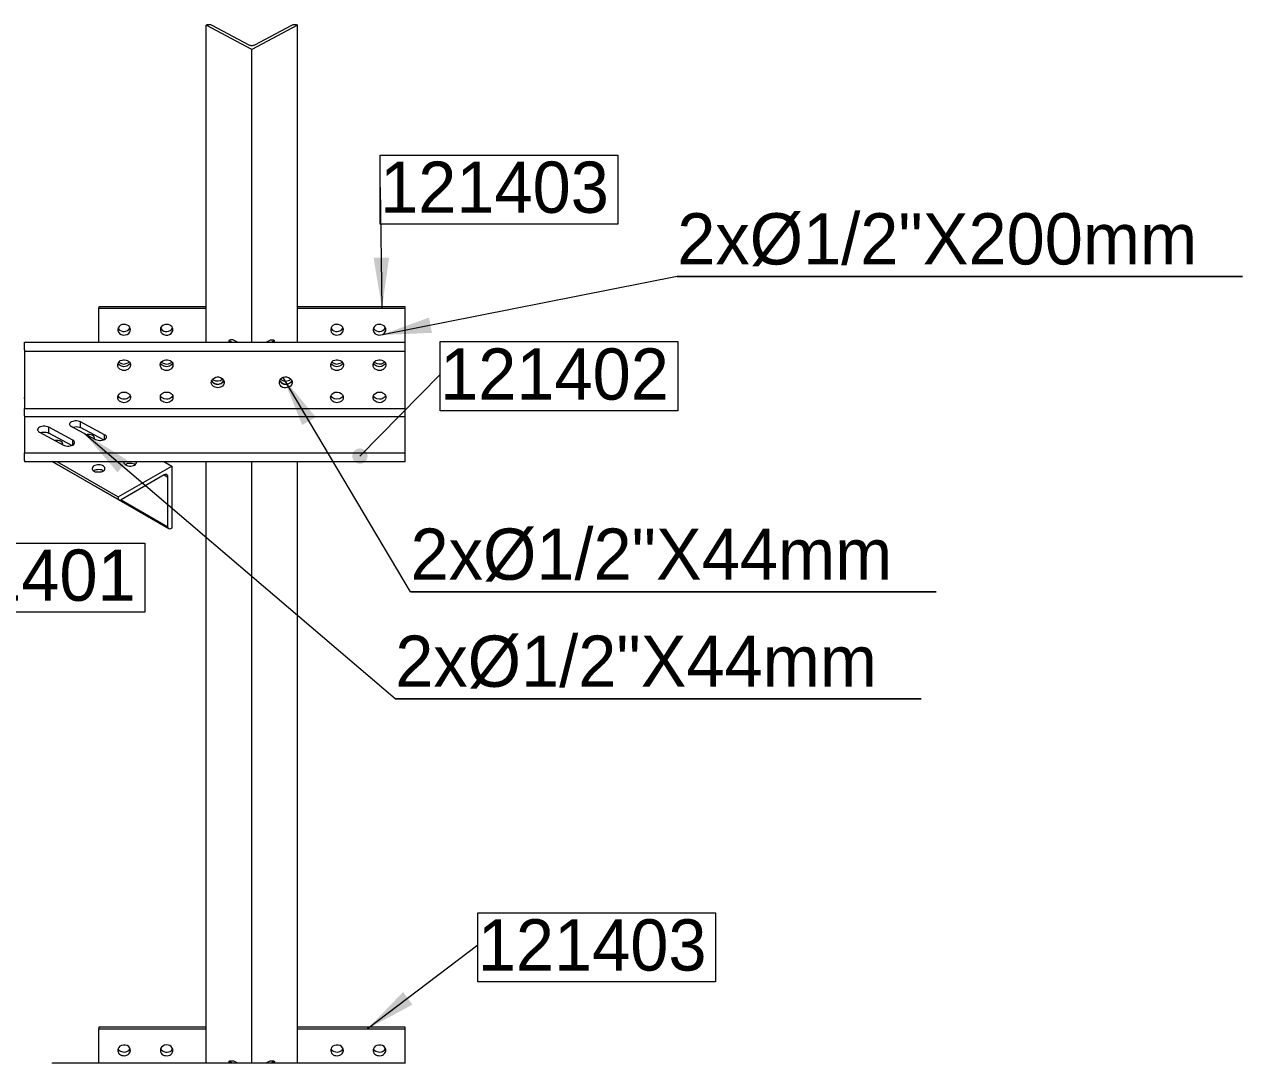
# Model space of a CAD drawing. Header units: inches. Extents: x -7660 to 802, y -193 to 3.
# Drawn here: x 781.316 to 784.434, y -109.325 to -106.663 of the extents above; entities that cross this region are included whole.
import ezdxf

# ---------------------------------------------------------------- set-up
doc = ezdxf.new("R2010")
doc.units = ezdxf.units.IN
doc.header["$MEASUREMENT"] = 0
for name, color, linetype in [('PDF_Geometry', 7, 'Continuous'), ('PDF_Solid Fills', 7, 'Continuous'), ('PDF_Text', 7, 'Continuous')]:
    doc.layers.add(name, color=color, linetype=linetype)
doc.styles.add('PDF Century Gothic', font='GOTHIC.TTF')

# ---------------------------------------------------------------- blocks, each defined once
blk = doc.blocks.new('FGDFH.5')
at = {"layer": 'PDF_Solid Fills', "lineweight": 5}
blk.add_hatch(color=7, dxfattribs=at).paths.add_polyline_path([(5.6769, 2.8643), (5.6836, 2.8601), (5.6911, 2.8584), (5.6986, 2.8601), (5.7053, 2.8643), (5.7094, 2.8709), (5.7111, 2.8784), (5.7094, 2.8868), (5.7053, 2.8926), (5.6986, 2.8968), (5.6911, 2.8984), (5.6836, 2.8968), (5.6769, 2.8926), (5.6728, 2.8859), (5.6711, 2.8784), (5.6728, 2.8709), (5.6769, 2.8643), (5.6911, 2.8784)])
at = {"layer": 'PDF_Geometry', "color": 7, "lineweight": 5}
for points in [[(5.2961, 3.9859), (5.2995, 3.9876), (5.3078, 3.9876), (5.3111, 3.9859), (5.4061, 3.9351), (5.4078, 3.9343), (5.4095, 3.9343), (5.4111, 3.9334), (5.4153, 3.9334), (5.4178, 3.9343), (5.4195, 3.9343), (5.4211, 3.9351), (5.5161, 3.9859), (5.5195, 3.9876), (5.5278, 3.9876), (5.5311, 3.9859)], [(5.4136, 3.9234), (5.2961, 3.9859)], [(5.2961, 3.1709), (5.2961, 3.9859)], [(5.5311, 3.9859), (5.4136, 3.9234)], [(5.5311, 3.1709), (5.5311, 3.9859)], [(5.4136, 3.1709), (5.4136, 3.9234)], [(5.7428, 3.6518), (6.3536, 3.6518)], [(5.7428, 3.4743), (5.7428, 3.6518)], [(6.3536, 3.6518), (6.3536, 3.4743)], [(5.7428, 3.5684), (5.7478, 3.2584)], [(5.7428, 3.5684), (5.7428, 3.5684)], [(6.3536, 3.4743), (5.7428, 3.4743)], [(6.5061, 3.3401), (7.9578, 3.3401), (6.5061, 3.3401), (7.9578, 3.3401), (6.5061, 3.3401), (7.9578, 3.3401), (6.5061, 3.3401), (5.7445, 3.1893)], [(5.2961, 3.2618), (5.0203, 3.2618)], [(5.0203, 3.2618), (5.0203, 3.2584), (5.2961, 3.2584)], [(5.0203, 3.1709), (5.0203, 3.2584)], [(5.807, 3.2618), (5.5311, 3.2618)], [(5.5311, 3.2584), (5.807, 3.2584)], [(5.807, 3.2584), (5.807, 3.2618)], [(5.807, 3.1709), (5.807, 3.2584)], [(5.0703, 3.2076), (5.0695, 3.2043), (5.0695, 3.2018)], [(5.0703, 3.2076), (5.0711, 3.2051)], [(5.1003, 3.1976), (5.1011, 3.2001), (5.102, 3.2034), (5.1011, 3.2059), (5.1003, 3.2093)], [(5.1003, 3.2068), (5.1011, 3.2076)], [(5.2094, 3.1976), (5.2111, 3.2001), (5.2111, 3.2034), (5.2111, 3.2059), (5.2094, 3.2093), (5.2078, 3.2118), (5.2053, 3.2134), (5.2028, 3.2151), (5.1995, 3.2168), (5.192, 3.2168), (5.1886, 3.2159), (5.1853, 3.2143), (5.1828, 3.2126), (5.1794, 3.2076), (5.1786, 3.2043), (5.1786, 3.2018)], [(5.1794, 3.2076), (5.1811, 3.2051)], [(5.2094, 3.2068), (5.2103, 3.2076)], [(5.6169, 3.2076), (5.6161, 3.2043), (5.6161, 3.2018)], [(5.6169, 3.2076), (5.6178, 3.2051)], [(5.6469, 3.2068), (5.6478, 3.2076)], [(5.6469, 3.1976), (5.6478, 3.2001), (5.6486, 3.2034), (5.6478, 3.2059), (5.6469, 3.2093)], [(5.7261, 3.2076), (5.7253, 3.2043), (5.7253, 3.2018)], [(5.7261, 3.2076), (5.7269, 3.2051)], [(5.7561, 3.1976), (5.7578, 3.2001), (5.7578, 3.2034), (5.7578, 3.2059), (5.7561, 3.2093)], [(5.7561, 3.2068), (5.7569, 3.2076)], [(4.8295, 3.1709), (5.807, 3.1709)], [(4.8295, 3.1693), (4.8295, 3.1709)], [(5.3769, 3.1709), (5.3686, 3.1751), (5.3669, 3.1759), (5.3653, 3.1768), (5.3586, 3.1768), (5.3569, 3.1759), (5.3561, 3.1751), (5.3544, 3.1751), (5.3544, 3.1709)], [(5.3619, 3.1709), (5.3544, 3.1751)], [(5.4503, 3.1709), (5.4586, 3.1751), (5.4603, 3.1759), (5.4611, 3.1768), (5.4686, 3.1768), (5.4694, 3.1759), (5.4711, 3.1751), (5.4719, 3.1751)], [(5.4719, 3.1709), (5.4719, 3.1751), (5.4644, 3.1709)], [(5.807, 3.1693), (5.807, 3.1709)], [(4.8295, 3.1518), (4.8295, 3.1484), (5.807, 3.1484)], [(4.8295, 3.1484), (4.8295, 3.0009), (5.807, 3.0009)], [(5.807, 3.1484), (5.807, 3.1518)], [(5.807, 2.9984), (5.807, 3.0009), (5.807, 3.1484)], [(5.0853, 3.1076), (5.082, 3.1084), (5.0786, 3.1093), (5.0753, 3.1109), (5.0728, 3.1126), (5.0711, 3.1151), (5.0703, 3.1168)], [(5.0728, 3.1209), (5.0736, 3.1193)], [(5.0803, 3.1251), (5.0836, 3.1259), (5.087, 3.1259), (5.0911, 3.1251), (5.0936, 3.1243), (5.097, 3.1226), (5.0995, 3.1201), (5.1011, 3.1176), (5.102, 3.1143), (5.102, 3.1118), (5.1011, 3.1084), (5.1003, 3.1059), (5.0953, 3.1009), (5.0928, 3.1001), (5.0894, 3.0984), (5.0853, 3.0984), (5.082, 3.0984), (5.0786, 3.1001)], [(5.1011, 3.1168), (5.1003, 3.1151), (5.0978, 3.1126), (5.0928, 3.1093), (5.0894, 3.1084), (5.0853, 3.1076)], [(5.0961, 3.1184), (5.0986, 3.1209)], [(5.1945, 3.1076), (5.1878, 3.1093), (5.1853, 3.1109), (5.182, 3.1126), (5.1803, 3.1151), (5.1794, 3.1168)], [(5.182, 3.1209), (5.1828, 3.1193)], [(5.1895, 3.1251), (5.1928, 3.1259), (5.197, 3.1259), (5.2003, 3.1251), (5.2036, 3.1243), (5.2061, 3.1226), (5.2086, 3.1201), (5.2103, 3.1176), (5.2111, 3.1143), (5.2111, 3.1118), (5.2103, 3.1084), (5.2094, 3.1059), (5.207, 3.1034), (5.2045, 3.1009), (5.202, 3.1001), (5.1986, 3.0984), (5.1945, 3.0984), (5.1911, 3.0984), (5.1878, 3.1001)], [(5.2103, 3.1168), (5.2094, 3.1151), (5.207, 3.1126), (5.2045, 3.1109), (5.202, 3.1093), (5.1986, 3.1084), (5.1945, 3.1076)], [(5.2053, 3.1184), (5.2078, 3.1209)], [(5.632, 3.1076), (5.6253, 3.1093), (5.622, 3.1109), (5.6195, 3.1126), (5.6178, 3.1151), (5.6169, 3.1168)], [(5.6186, 3.1209), (5.6203, 3.1193)], [(5.627, 3.1251), (5.6303, 3.1259), (5.6336, 3.1259), (5.6403, 3.1243), (5.6436, 3.1226), (5.6469, 3.1176), (5.6486, 3.1143), (5.6486, 3.1118), (5.6478, 3.1084), (5.6469, 3.1059), (5.6445, 3.1034), (5.642, 3.1009), (5.6386, 3.1001), (5.6353, 3.0984), (5.632, 3.0984), (5.6286, 3.0984), (5.6253, 3.1001)], [(5.6478, 3.1168), (5.6469, 3.1151), (5.6445, 3.1126), (5.642, 3.1109), (5.6386, 3.1093), (5.632, 3.1076)], [(5.6428, 3.1184), (5.6453, 3.1209)], [(5.7411, 3.1076), (5.7345, 3.1093), (5.7311, 3.1109), (5.7286, 3.1126), (5.7269, 3.1151), (5.7261, 3.1168)], [(5.7286, 3.1209), (5.7294, 3.1193)], [(5.7361, 3.1251), (5.7395, 3.1259), (5.7428, 3.1259), (5.747, 3.1251), (5.7494, 3.1243), (5.7528, 3.1226), (5.7553, 3.1201), (5.7569, 3.1176), (5.7578, 3.1143), (5.7578, 3.1118), (5.7569, 3.1084), (5.7561, 3.1059), (5.7511, 3.1009), (5.7486, 3.1001), (5.7453, 3.0984), (5.7411, 3.0984), (5.7378, 3.0984), (5.7345, 3.1001)], [(5.7569, 3.1168), (5.7561, 3.1151), (5.7536, 3.1126), (5.7511, 3.1109), (5.7486, 3.1093), (5.7453, 3.1084), (5.7411, 3.1076)], [(5.7519, 3.1184), (5.7544, 3.1209)], [(5.3103, 3.0726), (5.3111, 3.0709), (5.3128, 3.0684), (5.3153, 3.0659), (5.3186, 3.0643), (5.3253, 3.0626), (5.332, 3.0643), (5.3353, 3.0651), (5.3403, 3.0701), (5.3411, 3.0726)], [(5.3261, 3.0626), (5.3195, 3.0643), (5.3161, 3.0659), (5.3136, 3.0676), (5.3111, 3.0701), (5.3103, 3.0726)], [(5.3153, 3.0734), (5.3128, 3.0759)], [(5.3211, 3.0809), (5.3245, 3.0818), (5.3278, 3.0818)], [(5.3411, 3.0726), (5.3403, 3.0701), (5.3386, 3.0676), (5.3361, 3.0659), (5.3328, 3.0643), (5.3295, 3.0634), (5.3261, 3.0626)], [(5.3395, 3.0759), (5.3378, 3.0751)], [(5.4853, 3.0726), (5.4861, 3.0709)], [(5.5011, 3.0626), (5.4978, 3.0634), (5.4936, 3.0643), (5.4886, 3.0676), (5.4861, 3.0701), (5.4853, 3.0726)], [(5.5136, 3.0759), (5.5103, 3.0726), (5.507, 3.0718), (5.5003, 3.0701), (5.4961, 3.0709), (5.4936, 3.0718), (5.4903, 3.0734), (5.4878, 3.0759)], [(7.1711, 2.5301), (5.8211, 2.5301), (7.1711, 2.5301), (5.8211, 2.5301), (5.4936, 3.0801)], [(5.5161, 3.0726), (5.5153, 3.0701), (5.5136, 3.0676), (5.5111, 3.0659), (5.5078, 3.0643), (5.5011, 3.0626)], [(5.5153, 3.0701), (5.5161, 3.0726)], [(5.897, 3.0884), (5.6911, 2.8784)], [(5.897, 3.0884), (5.897, 3.0884)], [(5.0803, 3.0426), (5.0911, 3.0426), (5.0936, 3.0409), (5.097, 3.0393), (5.0995, 3.0368), (5.1011, 3.0343), (5.102, 3.0318), (5.102, 3.0284), (5.1011, 3.0251), (5.1003, 3.0226), (5.0978, 3.0201), (5.0928, 3.0168), (5.0894, 3.0159), (5.0853, 3.0151), (5.082, 3.0159), (5.0786, 3.0168)], [(5.3328, 3.0551), (5.3295, 3.0543), (5.3261, 3.0534), (5.3195, 3.0551)], [(5.627, 3.0426), (5.6336, 3.0426)], [(5.7361, 3.0426), (5.747, 3.0426), (5.7494, 3.0409), (5.7528, 3.0393), (5.7553, 3.0368), (5.7569, 3.0343), (5.7578, 3.0318), (5.7578, 3.0284), (5.7569, 3.0251), (5.7561, 3.0226), (5.7536, 3.0201), (5.7486, 3.0168), (5.7453, 3.0159), (5.7411, 3.0151), (5.7345, 3.0168)], [(4.8295, 3.0276), (4.8278, 3.0276)], [(5.0853, 3.0243), (5.082, 3.0251), (5.0786, 3.0259), (5.0753, 3.0276), (5.0728, 3.0293), (5.0711, 3.0318), (5.0703, 3.0334)], [(5.1011, 3.0334), (5.1003, 3.0318), (5.0978, 3.0293), (5.0928, 3.0259), (5.0894, 3.0251), (5.0853, 3.0243)], [(5.1945, 3.0243), (5.1878, 3.0259), (5.1853, 3.0276), (5.182, 3.0293), (5.1803, 3.0318), (5.1794, 3.0334)], [(5.2103, 3.0334), (5.2094, 3.0318), (5.207, 3.0293), (5.2045, 3.0276), (5.202, 3.0259), (5.1986, 3.0251), (5.1945, 3.0243)], [(5.632, 3.0243), (5.6253, 3.0259), (5.622, 3.0276), (5.6195, 3.0293), (5.6178, 3.0318), (5.6169, 3.0334)], [(5.6386, 3.0168), (5.632, 3.0151), (5.6253, 3.0168)], [(5.6478, 3.0334), (5.6469, 3.0318), (5.6445, 3.0293), (5.642, 3.0276), (5.6386, 3.0259), (5.632, 3.0243)], [(5.7411, 3.0243), (5.7345, 3.0259), (5.7311, 3.0276), (5.7286, 3.0293), (5.7269, 3.0318), (5.7261, 3.0334)], [(5.7569, 3.0334), (5.7561, 3.0318), (5.7536, 3.0293), (5.7511, 3.0276), (5.7486, 3.0259), (5.7453, 3.0251), (5.7411, 3.0243)], [(4.8295, 2.9984), (4.8295, 3.0009)], [(4.8295, 2.9818), (4.8295, 2.9801), (5.807, 2.9801)], [(4.8295, 2.9801), (4.8295, 2.8868), (5.807, 2.8868)], [(5.807, 2.9801), (5.807, 2.9818)], [(5.807, 2.8868), (5.807, 2.9801)], [(4.9511, 2.9059), (4.8919, 2.9376), (4.8919, 2.9526)], [(4.9528, 2.9526), (4.9536, 2.9526)], [(4.9536, 2.9518), (4.9536, 2.9526), (4.9544, 2.9534)], [(4.9711, 2.9526), (4.9736, 2.9518)], [(5.0328, 2.9201), (4.9736, 2.9518), (4.9736, 2.9668)], [(4.8703, 2.9384), (4.8711, 2.9393), (4.8744, 2.9401), (4.8853, 2.9401), (4.8886, 2.9393), (4.8919, 2.9376)], [(4.8736, 2.9376), (4.8736, 2.9384), (4.8744, 2.9401)], [(4.9278, 2.9084), (4.9286, 2.9093), (4.9278, 2.9118), (4.927, 2.9134), (4.922, 2.9168), (4.9195, 2.9176), (4.9161, 2.9184), (4.9086, 2.9184)], [(4.9536, 2.9068), (4.9536, 2.9193)], [(5.782, 2.2551), (7.1319, 2.2551), (5.782, 2.2551), (4.9828, 2.9368)], [(5.0095, 2.9226), (5.0095, 2.9251), (5.0086, 2.9268), (5.0078, 2.9293), (5.0061, 2.9309), (5.0036, 2.9318), (5.0003, 2.9334), (4.997, 2.9343), (4.9903, 2.9343), (4.9878, 2.9334)], [(5.0353, 2.9209), (5.0353, 2.9334)], [(4.8295, 2.8851), (4.8295, 2.8868)], [(5.807, 2.8851), (5.807, 2.8868)], [(4.8295, 2.8668), (4.8295, 2.8643), (5.807, 2.8643)], [(5.2003, 2.6918), (4.9011, 2.8643), (5.0728, 2.7659)], [(4.9128, 2.8643), (5.0703, 2.7734)], [(5.0703, 2.7734), (5.2078, 2.8526), (5.2078, 2.6934)], [(5.0853, 2.8643), (5.0853, 2.8609), (5.0861, 2.8593), (5.0894, 2.8559)], [(5.0878, 2.8568), (5.0894, 2.8576), (5.092, 2.8584), (5.0945, 2.8601), (5.1053, 2.8601), (5.112, 2.8584), (5.1145, 2.8568)], [(5.0894, 2.8559), (5.0928, 2.8543), (5.0953, 2.8534), (5.0995, 2.8526), (5.1028, 2.8526), (5.1061, 2.8534), (5.1095, 2.8543), (5.112, 2.8551), (5.1145, 2.8568), (5.1161, 2.8584), (5.1178, 2.8609), (5.1178, 2.8626), (5.117, 2.8643)], [(5.1878, 2.8643), (5.2078, 2.8526)], [(5.2961, 1.3193), (5.2961, 2.8643)], [(5.4136, 1.3193), (5.4136, 2.8643)], [(5.5311, 1.3193), (5.5311, 2.8643)], [(5.807, 2.8643), (5.807, 2.8668)], [(5.007, 2.8409), (5.0078, 2.8418), (5.0103, 2.8434), (5.0136, 2.8443), (5.017, 2.8443), (5.0203, 2.8451), (5.0245, 2.8443), (5.0278, 2.8443), (5.0328, 2.8409), (5.0336, 2.8409)], [(5.2078, 2.6934), (5.2028, 2.6909), (5.2011, 2.6918), (5.2003, 2.6918), (5.1986, 2.6934), (5.1986, 2.6951), (5.1978, 2.6968), (5.1978, 2.8243), (5.1978, 2.8284), (5.1961, 2.8293), (5.1953, 2.8309), (5.1903, 2.8309), (5.1886, 2.8301), (5.0778, 2.7659)], [(5.1886, 2.8301), (5.1978, 2.8243)], [(5.0703, 2.7734), (5.0703, 2.7693), (5.072, 2.7659), (5.0728, 2.7651), (5.0761, 2.7651), (5.0778, 2.7659), (5.1978, 2.6968)], [(4.5278, 2.6551), (5.1386, 2.6551)], [(5.1386, 2.6551), (5.1386, 2.4776)], [(5.8211, 2.5301), (7.1711, 2.5301), (5.8211, 2.5301), (7.1711, 2.5301)], [(5.1386, 2.4776), (4.5278, 2.4776)], [(5.9936, 1.7051), (6.6044, 1.7051)], [(5.9936, 1.5276), (5.9936, 1.7051)], [(6.6044, 1.7051), (6.6044, 1.5276)], [(5.9936, 1.6218), (5.7103, 1.4068)], [(5.9936, 1.6218), (5.9936, 1.6218)], [(6.6044, 1.5276), (5.9936, 1.5276)], [(5.2961, 1.4109), (5.0203, 1.4109)], [(5.0203, 1.4109), (5.0203, 1.4068), (5.2961, 1.4068)], [(5.807, 1.4109), (5.5311, 1.4109)], [(5.807, 1.4068), (5.807, 1.4109)], [(5.0203, 1.3193), (5.0203, 1.4068)], [(5.5311, 1.4068), (5.807, 1.4068)], [(5.807, 1.3193), (5.807, 1.4068)], [(5.0703, 1.3559), (5.0695, 1.3534), (5.0695, 1.3501), (5.0703, 1.3476), (5.0711, 1.3443), (5.0736, 1.3418), (5.0761, 1.3401), (5.0795, 1.3384), (5.0828, 1.3384), (5.0861, 1.3376), (5.0903, 1.3384), (5.0928, 1.3393), (5.0961, 1.3409), (5.0986, 1.3434), (5.1003, 1.3459), (5.1011, 1.3484), (5.102, 1.3518), (5.1011, 1.3551), (5.1003, 1.3576)], [(5.0703, 1.3559), (5.0711, 1.3534), (5.0736, 1.3518), (5.0761, 1.3493), (5.0795, 1.3484), (5.0861, 1.3468), (5.0903, 1.3476), (5.0928, 1.3484), (5.0961, 1.3501), (5.0986, 1.3526), (5.1003, 1.3551), (5.1011, 1.3559)], [(5.1794, 1.3559), (5.1786, 1.3534), (5.1786, 1.3501), (5.1794, 1.3476), (5.1811, 1.3443), (5.1828, 1.3418), (5.1853, 1.3401), (5.1886, 1.3384), (5.192, 1.3384), (5.1961, 1.3376), (5.1995, 1.3384), (5.2028, 1.3393), (5.2053, 1.3409), (5.2078, 1.3434), (5.2111, 1.3484), (5.2111, 1.3518), (5.2111, 1.3551), (5.2094, 1.3576)], [(5.1794, 1.3559), (5.1811, 1.3534)], [(5.2094, 1.3551), (5.2103, 1.3559)], [(5.6169, 1.3559), (5.6161, 1.3534), (5.6161, 1.3501), (5.6169, 1.3476), (5.6178, 1.3443), (5.6203, 1.3418), (5.6228, 1.3401), (5.6261, 1.3384), (5.6295, 1.3384), (5.6328, 1.3376), (5.6361, 1.3384), (5.6394, 1.3393), (5.6428, 1.3409), (5.6453, 1.3434), (5.6469, 1.3459), (5.6478, 1.3484), (5.6486, 1.3518), (5.6478, 1.3551), (5.6469, 1.3576)], [(5.6169, 1.3559), (5.6178, 1.3534), (5.6203, 1.3518), (5.6228, 1.3493), (5.6328, 1.3468), (5.6394, 1.3484), (5.6428, 1.3501), (5.6453, 1.3526), (5.6469, 1.3551), (5.6478, 1.3559)], [(5.7261, 1.3559), (5.7253, 1.3534), (5.7253, 1.3501), (5.7261, 1.3476), (5.7269, 1.3443), (5.7294, 1.3418), (5.7319, 1.3401), (5.7353, 1.3384), (5.7386, 1.3384), (5.7419, 1.3376), (5.7461, 1.3384), (5.7494, 1.3393), (5.7519, 1.3409), (5.7544, 1.3434), (5.7578, 1.3484), (5.7578, 1.3518), (5.7578, 1.3551), (5.7561, 1.3576)], [(5.7261, 1.3559), (5.7269, 1.3534), (5.7294, 1.3518), (5.7319, 1.3493), (5.7419, 1.3468), (5.7461, 1.3476), (5.7494, 1.3484), (5.7519, 1.3501), (5.7544, 1.3526), (5.7561, 1.3551), (5.7569, 1.3559)], [(4.902, 1.3193), (5.807, 1.3193)], [(4.902, 1.3176), (4.902, 1.3193)], [(5.3544, 1.3234), (5.3561, 1.3243), (5.3569, 1.3251)], [(5.3619, 1.3193), (5.3544, 1.3234), (5.3544, 1.3193)], [(5.3669, 1.3251), (5.3686, 1.3243), (5.3769, 1.3193)], [(5.4503, 1.3193), (5.4586, 1.3243), (5.4603, 1.3251)], [(5.4694, 1.3251), (5.4711, 1.3243), (5.4719, 1.3234), (5.4644, 1.3193)], [(5.4719, 1.3234), (5.4719, 1.3193)], [(5.807, 1.3176), (5.807, 1.3193)]]:
    blk.add_lwpolyline(points, dxfattribs=at)
for points in [[(5.897, 2.9943), (5.897, 3.1726), (6.5078, 3.1726), (6.5078, 2.9943)], [(5.1945, 3.0151), (5.1878, 3.0168), (5.1853, 3.0184), (5.182, 3.0201), (5.1786, 3.0251), (5.1786, 3.0318), (5.1794, 3.0343), (5.1811, 3.0368), (5.1836, 3.0393), (5.1861, 3.0409), (5.1895, 3.0426), (5.2003, 3.0426), (5.2036, 3.0409), (5.2061, 3.0393), (5.2086, 3.0368), (5.2103, 3.0343), (5.2111, 3.0318), (5.2111, 3.0284), (5.2103, 3.0251), (5.2094, 3.0226), (5.207, 3.0201), (5.2045, 3.0184), (5.202, 3.0168), (5.1986, 3.0159)], [(4.9303, 2.9068), (4.9328, 2.9059), (4.9361, 2.9051), (4.9403, 2.9043), (4.9436, 2.9043), (4.9503, 2.9059), (4.9536, 2.9068), (4.9561, 2.9084), (4.957, 2.9101), (4.9578, 2.9126), (4.9578, 2.9143), (4.957, 2.9159), (4.9561, 2.9176), (4.9536, 2.9193), (4.8919, 2.9526), (4.8886, 2.9534), (4.882, 2.9551), (4.8778, 2.9551), (4.8711, 2.9534), (4.8686, 2.9526), (4.8661, 2.9509), (4.8645, 2.9493), (4.8636, 2.9468), (4.8636, 2.9451), (4.8645, 2.9434), (4.8661, 2.9418), (4.8686, 2.9401)], [(5.012, 2.9209), (5.0153, 2.9201), (5.022, 2.9184), (5.0253, 2.9184), (5.0295, 2.9193), (5.0328, 2.9201), (5.0353, 2.9209), (5.0378, 2.9226), (5.0395, 2.9243), (5.0403, 2.9259), (5.0403, 2.9284), (5.0395, 2.9301), (5.0378, 2.9318), (5.0353, 2.9334), (4.9736, 2.9668), (4.9711, 2.9676), (4.9678, 2.9684), (4.9636, 2.9693), (4.9603, 2.9693), (4.9503, 2.9668), (4.9478, 2.9651), (4.9461, 2.9634), (4.9453, 2.9609), (4.9453, 2.9593), (4.9461, 2.9576), (4.9478, 2.9559), (4.9503, 2.9543)], [(5.0086, 2.8401), (5.0111, 2.8384), (5.0145, 2.8376), (5.0253, 2.8376), (5.0278, 2.8384), (5.0311, 2.8393), (5.0336, 2.8409), (5.0353, 2.8426), (5.0361, 2.8451), (5.0361, 2.8493), (5.0345, 2.8509), (5.0328, 2.8526), (5.0303, 2.8543), (5.0278, 2.8551), (5.0245, 2.8559), (5.017, 2.8559), (5.0136, 2.8551), (5.0103, 2.8543), (5.0078, 2.8534), (5.0061, 2.8518), (5.0045, 2.8493), (5.0036, 2.8476), (5.0036, 2.8451), (5.0045, 2.8434), (5.0061, 2.8418)], [(5.782, 2.2551), (7.1319, 2.2551), (5.782, 2.2551), (7.1319, 2.2551)]]:
    blk.add_lwpolyline(points, close=True, dxfattribs=at)
blk.add_lwpolyline([(5.5078, 3.0551), (5.5011, 3.0534, -1.236017), (5.5028, 3.0818)], format="xyb", dxfattribs=at)
for points in [[(5.0695, 3.2018), (5.0706, 3.1868), (5.0947, 3.1853), (5.1003, 3.1976)], [(5.1003, 3.2093), (5.094, 3.2198), (5.0749, 3.2196), (5.0703, 3.2076)], [(5.0711, 3.2051), (5.0782, 3.1957), (5.0946, 3.1963), (5.1003, 3.2068)], [(5.1786, 3.2018), (5.1804, 3.1869), (5.2037, 3.1849), (5.2094, 3.1976)], [(5.1811, 3.2051), (5.1866, 3.1953), (5.2048, 3.1966), (5.2094, 3.2068)], [(5.6161, 3.2018), (5.6172, 3.1867), (5.6413, 3.1854), (5.6469, 3.1976)], [(5.6469, 3.2093), (5.6406, 3.2196), (5.6214, 3.2196), (5.6169, 3.2076)], [(5.6178, 3.2051), (5.6248, 3.1957), (5.6413, 3.1964), (5.6469, 3.2068)], [(5.7253, 3.2018), (5.7265, 3.1861), (5.7517, 3.1858), (5.7561, 3.1976)], [(5.7561, 3.2093), (5.75, 3.22), (5.7306, 3.2195), (5.7261, 3.2076)], [(5.7269, 3.2051), (5.734, 3.1958), (5.7506, 3.196), (5.7561, 3.2068)], [(4.8295, 3.1518), (4.8295, 3.1576), (4.8295, 3.1634), (4.8295, 3.1693)], [(5.807, 3.1518), (5.807, 3.1576), (5.807, 3.1634), (5.807, 3.1693)], [(5.0786, 3.1001), (5.0653, 3.103), (5.0667, 3.1233), (5.0803, 3.1251)], [(5.0736, 3.1193), (5.0812, 3.1134), (5.0881, 3.1141), (5.0961, 3.1184)], [(5.1878, 3.1001), (5.1741, 3.1039), (5.176, 3.123), (5.1895, 3.1251)], [(5.1828, 3.1193), (5.1892, 3.1137), (5.1985, 3.1138), (5.2053, 3.1184)], [(5.6253, 3.1001), (5.612, 3.103), (5.6134, 3.1233), (5.627, 3.1251)], [(5.6203, 3.1193), (5.6281, 3.1132), (5.6343, 3.1143), (5.6428, 3.1184)], [(5.7345, 3.1001), (5.7211, 3.103), (5.7225, 3.1233), (5.7361, 3.1251)], [(5.7294, 3.1193), (5.7356, 3.1138), (5.7454, 3.1139), (5.7519, 3.1184)], [(5.3195, 3.0551), (5.3046, 3.0607), (5.3073, 3.0762), (5.3211, 3.0809)], [(5.3378, 3.0751), (5.3325, 3.0695), (5.3216, 3.0691), (5.3153, 3.0734)], [(5.3278, 3.0818), (5.3429, 3.0789), (5.3492, 3.062), (5.3328, 3.0551)], [(5.4861, 3.0709), (5.4917, 3.06), (5.5087, 3.0608), (5.5153, 3.0701)], [(5.5028, 3.0818), (5.5177, 3.0797), (5.5236, 3.0611), (5.5078, 3.0551)], [(5.0786, 3.0168), (5.0645, 3.0218), (5.0671, 3.0382), (5.0803, 3.0426)], [(5.6253, 3.0168), (5.6112, 3.0218), (5.6138, 3.0382), (5.627, 3.0426)], [(5.6336, 3.0426), (5.6485, 3.0425), (5.6558, 3.0228), (5.6386, 3.0168)], [(5.7345, 3.0168), (5.7204, 3.0218), (5.7229, 3.0382), (5.7361, 3.0426)], [(4.8295, 2.9818), (4.8295, 2.9873), (4.8295, 2.9929), (4.8295, 2.9984)], [(5.807, 2.9818), (5.807, 2.9873), (5.807, 2.9929), (5.807, 2.9984)], [(4.9536, 2.9526), (4.9627, 2.955), (4.9617, 2.9549), (4.9711, 2.9526)], [(4.8295, 2.8668), (4.8295, 2.8729), (4.8295, 2.879), (4.8295, 2.8851)], [(5.807, 2.8668), (5.807, 2.8729), (5.807, 2.879), (5.807, 2.8851)], [(5.1003, 1.3576), (5.0944, 1.3703), (5.0718, 1.3662), (5.0703, 1.3559)], [(5.2094, 1.3576), (5.2039, 1.3694), (5.1837, 1.3678), (5.1794, 1.3559)], [(5.1811, 1.3534), (5.1878, 1.3449), (5.2043, 1.3443), (5.2094, 1.3551)], [(5.6469, 1.3576), (5.6412, 1.3701), (5.6185, 1.3664), (5.6169, 1.3559)], [(5.7561, 1.3576), (5.7503, 1.3707), (5.7274, 1.3659), (5.7261, 1.3559)], [(5.3569, 1.3251), (5.3603, 1.3251), (5.3636, 1.3251), (5.3669, 1.3251)], [(5.4603, 1.3251), (5.4633, 1.3251), (5.4664, 1.3251), (5.4694, 1.3251)]]:
    blk.add_open_spline(points, degree=3, dxfattribs=at)
at = {"layer": 'PDF_Solid Fills', "color": 7, "lineweight": 5}
for points in [[(5.7478, 3.2584), (5.7261, 3.3884), (5.7661, 3.3884)], [(5.7445, 3.1893), (5.8686, 3.2343), (5.8761, 3.1951)], [(5.4936, 3.0801), (5.5778, 2.9784), (5.5428, 2.9584)], [(4.9828, 2.9368), (5.0945, 2.8676), (5.0686, 2.8368)], [(5.7103, 1.4068), (5.802, 1.5018), (5.8261, 1.4693)]]:
    blk.add_solid(points, dxfattribs=at)
at = {"layer": 'PDF_Text', "color": 7, "lineweight": 5, "attachment_point": 4, "style": 'PDF Century Gothic'}
for s, insert, char_height in [('121403', (5.7428, 3.5683), 0.13168), ('2xØ1/2"X200mm', (6.5061, 3.4341), 0.131681), ('121402', (5.8969, 3.0883), 0.13168), ('2xØ1/2"X44mm', (5.8211, 2.6241), 0.131681), ('121401', (4.5278, 2.5716), 0.13168), ('2xØ1/2"X44mm', (5.7819, 2.3491), 0.131681), ('121403', (5.9936, 1.6216), 0.13168)]:
    blk.add_mtext(s, dxfattribs=dict(at, insert=insert, char_height=char_height))

msp = doc.modelspace()

# ---------------------------------------------------------------- block references
at = {"color": 6, "xscale": 0.9969265195659633, "yscale": 0.9969265195659633, "zscale": 0.9969265195659633}
msp.add_blockref('FGDFH.5', (776.50109, -110.63825), dxfattribs=at)

doc.saveas('drawing.dxf')
